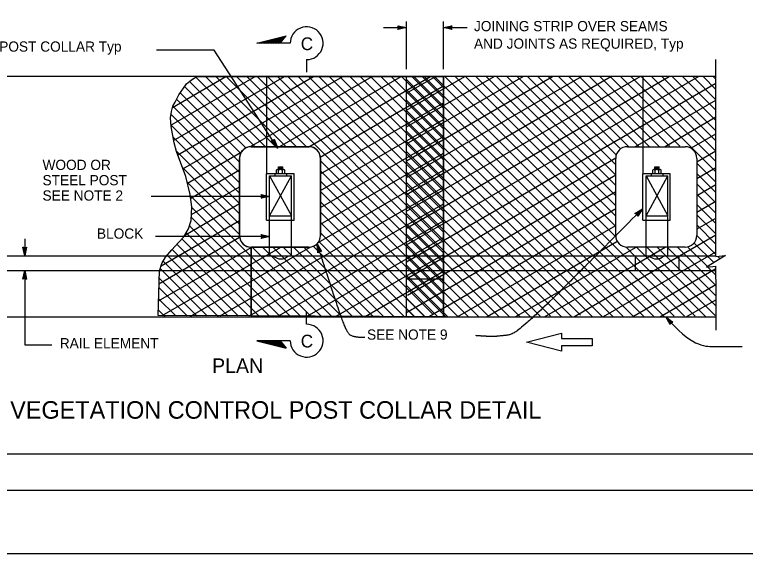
# Model space of a CAD drawing. Extents: x -893 to 867, y -474 to 712.
# Drawn here: x -619 to -119, y -474 to -105 of the extents above; entities that cross this region are included whole.
import ezdxf

# ---------------------------------------------------------------- set-up
doc = ezdxf.new("R2010")
doc.units = 0
for name, color, linetype in [('11 Undefined', 7, 'Continuous'), ('60 Nongeo Data', 7, 'Continuous'), ('border_PLOTTING-ELEMENTS', 7, 'Continuous'), ('border_rw_22x34_Cut_Lines', 7, 'Continuous'), ('border_SHEET', 7, 'Continuous'), ('pp_PRESENTATION', 7, 'Continuous'), ('tcd_RAILING', 7, 'Continuous'), ('tcd_RAILING-anno', 7, 'Continuous')]:
    doc.layers.add(name, color=color, linetype=linetype)

# ---------------------------------------------------------------- blocks, each defined once
blk = doc.blocks.new('AHT')
at = {"layer": '60 Nongeo Data'}
blk.add_lwpolyline([(-5.9055, 1.3189), (0, 0), (-5.9059, -1.3094), (-5.6957, -0.9602), (-1.3693, -0.0035), (-5.6968, 0.9693), (-5.4886, 0.6205), (-2.7193, 0.002), (-5.4858, -0.6114), (-5.2756, -0.2622), (-4.0791, 0.0031), (-5.2799, 0.2713), (-5.1181, 0), (-5.9059, -1.3094), (-5.1181, 0)], close=True, dxfattribs=at)

msp = doc.modelspace()

# ---------------------------------------------------------------- linework, layer by layer
at = {"layer": '11 Undefined'}
for p, q in [((-512.31, -180.68), (-454.61, -147.36)), ((-511.19, -168.48), (-474.63, -147.37)), ((-510.46, -191.16), (-434.59, -147.35)), ((-507.61, -201.06), (-414.58, -147.35)), ((-504.08, -210.57), (-394.56, -147.34)), ((-495.34, -147.81), (-447.8, -195.35)), ((-488.7, -147.38), (-440.72, -195.36)), ((-481.63, -147.38), (-433.64, -195.37)), ((-474.57, -147.37), (-426.57, -195.37)), ((-467.5, -147.37), (-419.49, -195.38)), ((-460.43, -147.37), (-325.65, -282.15)), ((-457.72, -195.35), (-374.55, -147.33)), ((-453.36, -147.36), (-325.65, -275.08)), ((-446.29, -147.36), (-325.65, -268.01)), ((-439.23, -147.36), (-325.65, -260.93)), ((-437.75, -195.36), (-354.53, -147.32)), ((-432.16, -147.35), (-325.65, -253.86)), ((-425.09, -147.35), (-325.65, -246.79)), ((-418.02, -147.35), (-325.65, -239.72)), ((-417.8, -195.39), (-334.51, -147.31)), ((-410.96, -147.34), (-325.65, -232.65)), ((-403.89, -147.34), (-325.65, -225.58)), ((-396.82, -147.34), (-325.65, -218.51)), ((-389.75, -147.33), (-325.65, -211.44)), ((-382.69, -147.33), (-325.65, -204.37)), ((-375.62, -147.33), (-325.65, -197.3)), ((-368.55, -147.32), (-325.65, -190.22)), ((-361.48, -147.32), (-325.65, -183.15)), ((-354.41, -147.32), (-325.65, -176.08)), ((-350.98, -262.73), (-151.05, -147.3)), ((-350.98, -251.19), (-171.05, -147.3)), ((-350.98, -239.64), (-191.05, -147.3)), ((-350.98, -228.09), (-211.05, -147.3)), ((-350.98, -216.54), (-231.05, -147.3)), ((-350.98, -205), (-251.05, -147.3)), ((-350.98, -193.45), (-271.05, -147.3)), ((-350.98, -181.9), (-291.05, -147.3)), ((-350.98, -170.36), (-311.05, -147.3)), ((-350.98, -158.81), (-331.05, -147.3)), ((-350.98, -149.3), (-188.55, -311.74)), ((-347.35, -147.31), (-325.65, -169.01)), ((-345.91, -147.3), (-181.1, -312.12)), ((-340.28, -147.31), (-325.65, -161.94)), ((-338.84, -147.3), (-174.27, -311.87)), ((-333.21, -147.31), (-325.65, -154.87)), ((-331.77, -147.3), (-167.6, -311.47)), ((-326.14, -147.3), (-325.65, -147.8)), ((-324.7, -147.3), (-194.12, -277.88)), ((-317.63, -147.3), (-207.49, -257.44)), ((-310.56, -147.3), (-207.7, -250.16)), ((-303.49, -147.3), (-207.7, -243.09)), ((-296.41, -147.3), (-207.7, -236.02)), ((-289.34, -147.3), (-207.7, -228.95)), ((-282.27, -147.3), (-207.7, -221.88)), ((-275.2, -147.3), (-207.7, -214.8)), ((-268.13, -147.3), (-207.7, -207.73)), ((-261.06, -147.3), (-207.42, -200.94)), ((-253.99, -147.3), (-204.35, -196.94)), ((-246.92, -147.3), (-198.96, -195.26)), ((-239.85, -147.3), (-191.92, -195.23)), ((-232.78, -147.3), (-184.88, -195.19)), ((-225.7, -147.3), (-177.84, -195.16)), ((-218.63, -147.3), (-170.8, -195.13)), ((-211.56, -147.3), (-163.76, -195.1)), ((-204.49, -147.3), (-139.09, -212.71)), ((-197.42, -147.3), (-139.09, -205.64)), ((-190.35, -147.3), (-139.09, -198.56)), ((-183.28, -147.3), (-139.09, -191.49)), ((-176.21, -147.3), (-139.09, -184.42)), ((-169.14, -147.3), (-139.09, -177.35)), ((-162.06, -147.3), (-139.09, -170.28)), ((-154.99, -147.3), (-139.09, -163.21)), ((-147.92, -147.3), (-139.09, -156.13)), ((-140.85, -147.3), (-139.09, -149.06)), ((-503.06, -154.23), (-461.04, -196.26)), ((-499.58, -150.64), (-454.88, -195.35)), ((-410.06, -202.47), (-325.65, -153.74)), ((-350.98, -274.28), (-139.09, -151.94)), ((-505.97, -158.39), (-464.62, -199.74)), ((-350.98, -156.38), (-195.06, -312.29)), ((-508.52, -162.92), (-465.35, -206.09)), ((-350.98, -163.45), (-202.59, -311.83)), ((-194.07, -195.24), (-139.09, -163.49)), ((-510.97, -167.54), (-465.35, -213.16)), ((-409.9, -213.93), (-325.65, -165.28)), ((-512.23, -173.35), (-465.35, -220.23)), ((-350.98, -170.52), (-209.66, -311.84)), ((-173.92, -195.15), (-139.09, -175.04)), ((-409.9, -225.47), (-325.65, -176.83)), ((-350.98, -177.59), (-216.48, -312.09)), ((-512.34, -180.31), (-465.35, -227.3)), ((-350.98, -184.66), (-223.86, -311.78)), ((-510.89, -188.83), (-465.35, -234.37)), ((-409.9, -237.02), (-325.65, -188.38)), ((-155.91, -196.29), (-139.09, -186.58)), ((-350.98, -191.73), (-231.78, -310.93)), ((-508.63, -198.16), (-465.35, -241.44)), ((-501, -220.33), (-464.23, -199.11)), ((-409.9, -248.57), (-325.65, -199.92)), ((-350.98, -198.8), (-237.75, -312.04)), ((-152.24, -205.72), (-139.09, -198.13)), ((-409.9, -204.97), (-325.65, -289.22)), ((-350.98, -285.83), (-207.67, -203.08)), ((-504.54, -209.32), (-465.35, -248.51)), ((-350.98, -205.87), (-244.89, -311.97)), ((-152.24, -206.63), (-139.09, -219.78)), ((-152.18, -217.24), (-139.09, -209.68)), ((-498.73, -230.57), (-465.35, -211.3)), ((-411.52, -261.05), (-325.65, -211.47)), ((-409.9, -212.04), (-325.65, -296.29)), ((-350.98, -212.94), (-252.42, -311.51)), ((-350.36, -297.01), (-207.7, -214.65)), ((-152.2, -213.74), (-139.09, -226.85)), ((-501.13, -219.81), (-465.35, -255.59)), ((-409.9, -219.11), (-325.65, -303.36)), ((-350.98, -220.01), (-259.48, -311.52)), ((-498.19, -241.81), (-465.35, -222.85)), ((-478.49, -311.26), (-325.65, -223.02)), ((-152.16, -220.84), (-139.08, -233.92)), ((-152.12, -228.75), (-139.09, -221.22)), ((-498.92, -229.09), (-457.35, -270.66)), ((-409.9, -226.18), (-324.11, -311.97)), ((-351.4, -309.16), (-207.7, -226.2)), ((-350.98, -227.08), (-266.15, -311.92)), ((-152.13, -227.95), (-139.08, -240.99)), ((-502.88, -256.06), (-465.35, -234.39)), ((-458.61, -311.33), (-325.65, -234.57)), ((-409.9, -233.25), (-333.04, -310.11)), ((-350.98, -234.16), (-273.45, -311.69)), ((-152.09, -235.06), (-139.08, -248.07)), ((-152.06, -240.26), (-139.08, -232.77)), ((-497.98, -237.1), (-457.35, -277.73)), ((-335.29, -311.4), (-207.7, -237.74)), ((-498.28, -243.86), (-430.68, -311.46)), ((-409.9, -240.32), (-338.32, -311.9)), ((-350.98, -241.23), (-280.12, -312.09)), ((-152.05, -242.17), (-139.08, -255.14)), ((-152, -251.78), (-139.08, -244.31)), ((-519.11, -276.98), (-465.35, -245.94)), ((-499.62, -249.6), (-437.26, -311.96)), ((-439.7, -311.96), (-325.65, -246.11)), ((-409.9, -247.39), (-345.43, -311.87)), ((-350.98, -248.3), (-287.41, -311.87)), ((-315.84, -311.72), (-207.7, -249.29)), ((-152.02, -249.27), (-139.08, -262.21)), ((-501.89, -254.39), (-444.89, -311.4)), ((-409.9, -254.46), (-352.53, -311.83)), ((-520.49, -289.32), (-465.24, -257.42)), ((-504.85, -258.51), (-451.4, -311.96)), ((-418.94, -311.52), (-325.65, -257.66)), ((-350.98, -255.37), (-294.86, -311.49)), ((-236.39, -312.04), (-139.08, -255.86)), ((-152.19, -256.17), (-139.08, -269.28)), ((-520.81, -301.06), (-457.35, -264.41)), ((-508.25, -262.18), (-459.1, -311.33)), ((-499.7, -311.96), (-416.89, -264.15)), ((-457.35, -275.96), (-437.02, -264.23)), ((-457.35, -264.41), (-457.02, -264.23)), ((-456.71, -264.23), (-409.37, -311.56)), ((-449.64, -264.23), (-402.27, -311.6)), ((-442.57, -264.23), (-395.16, -311.63)), ((-435.5, -264.23), (-387.76, -311.96)), ((-428.42, -264.23), (-380.69, -311.96)), ((-421.35, -264.23), (-373.85, -311.73)), ((-414.89, -263.61), (-366.74, -311.77)), ((-411.06, -260.38), (-359.64, -311.8)), ((-350.98, -262.44), (-301.4, -312.03)), ((-295.72, -311.65), (-206.85, -260.35)), ((-276.01, -311.82), (-194.11, -264.53)), ((-200.65, -264.28), (-194.11, -270.82)), ((-194.1, -264.53), (-193.7, -264.3)), ((-194.09, -276.07), (-173.78, -264.34)), ((-193.56, -264.3), (-146.18, -311.68)), ((-186.47, -264.32), (-139.67, -311.12)), ((-179.39, -264.33), (-139.19, -304.52)), ((-172.3, -264.35), (-139.34, -297.3)), ((-165.21, -264.36), (-139.26, -290.32)), ((-158.13, -264.38), (-144.93, -277.57)), ((-153.9, -261.54), (-140.59, -274.85)), ((-514.85, -269.73), (-473.29, -311.28)), ((-511.58, -265.92), (-466.2, -311.31)), ((-399.1, -311.61), (-325.65, -269.21)), ((-350.98, -269.51), (-308.84, -311.65)), ((-215.96, -311.8), (-139.08, -267.41)), ((-517.72, -273.93), (-479.68, -311.96)), ((-457.35, -270.66), (-416.47, -311.53)), ((-194.09, -270.84), (-153.4, -311.53)), ((-137.83, -270.53), (-136.24, -272.12)), ((-519.77, -278.95), (-487.48, -311.23)), ((-518.26, -311.13), (-457.35, -275.96)), ((-457.35, -277.73), (-423.58, -311.5)), ((-350.98, -276.58), (-316.07, -311.49)), ((-256.37, -312.03), (-194.12, -276.09)), ((-195.41, -311.47), (-139.08, -278.96)), ((-194.08, -277.92), (-160.54, -311.46)), ((-144.65, -277.85), (-139.09, -283.42)), ((-520.88, -284.91), (-494.58, -311.21)), ((-457.35, -284.8), (-455.71, -286.44)), ((-379.26, -311.71), (-325.65, -280.75)), ((-350.98, -283.65), (-322.77, -311.86)), ((-194.07, -285), (-192.63, -286.45)), ((-177.56, -311.96), (-139.09, -289.75)), ((-520.56, -291.84), (-501.21, -311.19)), ((-350.98, -290.56), (-329.59, -311.96)), ((-520.77, -299.54), (-509.16, -311.16)), ((-350.98, -299.1), (-338.12, -311.96)), ((-159.34, -311.96), (-139.09, -300.27)), ((-520.98, -307.24), (-516.26, -311.96)), ((-350.98, -306.2), (-345.22, -311.96))]:
    msp.add_line(p, q, dxfattribs=at)
msp.add_lwpolyline([(-494.59, -147.38), (-325.65, -147.3), (-325.65, -311.96), (-457.27, -311.34), (-457.35, -264.23), (-417.9, -264.23), (-415.95, -264.08), (-413.82, -263.14), (-412.22, -261.9), (-411.26, -260.73), (-410.5, -259.4), (-410.04, -257.94), (-409.9, -256.23), (-409.9, -203.38), (-410.52, -199.86), (-412.02, -197.89), (-414.39, -196.17), (-416.21, -195.56), (-417.9, -195.38), (-458.53, -195.35), (-461.26, -196.34), (-463.91, -198.58), (-464.86, -200.14), (-465.34, -202.59), (-465.35, -203.38), (-465.35, -256.23), (-465.2, -257.82), (-464.86, -259.03), (-464.38, -260.1), (-463.64, -261.2), (-462.62, -262.32), (-461.45, -263.14), (-460.38, -263.67), (-459.26, -263.97), (-458.87, -264.08), (-458.28, -264.17), (-457.35, -264.23), (-457.27, -311.34), (-521.09, -311.12), (-520.24, -280.38), (-518.56, -275.33), (-516.04, -271.12), (-511.64, -265.98), (-507.21, -261.02), (-503.46, -257.05), (-500.34, -251.77), (-498.38, -245.87), (-497.96, -236.61), (-499.03, -228.19), (-502.11, -215.88), (-508.47, -198.73), (-510.15, -192.84), (-512.25, -181.47), (-512.67, -175.58), (-511.83, -171.37), (-510.99, -167.59), (-509.52, -164.92), (-506.99, -159.86), (-503.8, -155.23), (-501.74, -152.43), (-499.38, -150.47), (-497.53, -149.07)], close=True, dxfattribs=at)
at = {"layer": 'border_PLOTTING-ELEMENTS'}
for points in [[(-893.45, -474.04), (866.55, -474.04), (866.55, 711.96), (-893.45, 711.96)], [(-863.45, 668.96), (836.55, 668.96), (836.55, -431.04), (-863.45, -431.04)]]:
    msp.add_lwpolyline(points, close=True, dxfattribs=at)
at = {"layer": 'border_rw_22x34_Cut_Lines'}
msp.add_lwpolyline([(-863.45, 668.96), (836.55, 668.96), (836.55, -431.04), (-863.45, -431.04)], close=True, dxfattribs=at)
at = {"layer": 'border_SHEET'}
msp.add_line((811.55, -406.04), (-813.45, -406.04), dxfattribs=at)
at = {"layer": 'pp_PRESENTATION'}
for p, q in [((-453.4, -124.49), (-433.5, -119.42)), ((-451.76, -124.49), (-433.93, -119.95)), ((-437.61, -124.49), (-433.5, -119.42)), ((-430.61, -124.49), (-453.4, -124.49)), ((-450.13, -124.49), (-434.36, -120.47)), ((-448.49, -124.49), (-434.78, -121)), ((-446.86, -124.49), (-435.21, -121.52)), ((-445.22, -124.49), (-435.63, -122.05)), ((-443.58, -124.49), (-436.06, -122.58)), ((-441.95, -124.49), (-436.49, -123.1)), ((-440.31, -124.49), (-436.91, -123.63)), ((-438.67, -124.49), (-437.34, -124.15)), ((-430.61, -124.4), (-430.61, -124.4)), ((-419.36, -135.74), (-419.36, -144.3)), ((-419.36, -317.07), (-419.36, -308.52)), ((-268.78, -329.36), (-244.87, -323.22)), ((-244.87, -323.22), (-244.87, -326.86)), ((-430.61, -328.32), (-453.4, -328.32)), ((-453.4, -328.32), (-433.5, -333.4)), ((-451.76, -328.32), (-433.93, -332.87)), ((-450.13, -328.32), (-434.36, -332.35)), ((-448.49, -328.32), (-434.78, -331.82)), ((-446.86, -328.32), (-435.21, -331.29)), ((-445.22, -328.32), (-435.63, -330.77)), ((-443.58, -328.32), (-436.06, -330.24)), ((-441.95, -328.32), (-436.49, -329.72)), ((-440.31, -328.32), (-436.91, -329.19)), ((-438.67, -328.32), (-437.34, -328.67)), ((-437.61, -328.32), (-433.5, -333.4)), ((-430.61, -328.42), (-430.61, -328.42)), ((-244.88, -335.5), (-268.78, -329.36)), ((-244.87, -326.86), (-223.77, -326.86)), ((-223.77, -326.86), (-223.77, -329.36)), ((-223.77, -329.36), (-223.77, -331.86)), ((-223.77, -331.86), (-244.88, -331.86)), ((-244.88, -331.86), (-244.88, -335.5))]:
    msp.add_line(p, q, dxfattribs=at)
for centre, start, end in [((-419.36, -124.49), 269.9995, 180), ((-419.36, -328.32), 180, 90.0005)]:
    msp.add_arc(centre, 11.25, start, end, dxfattribs=at)
at = {"layer": 'tcd_RAILING'}
for p, q in [((-139.09, -263.73), (-139.09, -135.72)), ((-139.09, -147.3), (-743.44, -147.3)), ((-446.82, -147.3), (-446.82, -213.91)), ((-350.98, -311.96), (-350.98, -147.3)), ((-325.65, -311.96), (-325.65, -147.79)), ((-189.17, -147.3), (-189.17, -213.91)), ((-438.72, -209.24), (-435.72, -209.24)), ((-438.72, -211.33), (-438.72, -209.24)), ((-438.72, -209.42), (-435.75, -209.69)), ((-438.71, -209.98), (-435.73, -210.24)), ((-435.72, -211.35), (-435.72, -209.24)), ((-180.94, -209.25), (-177.94, -209.25)), ((-180.94, -211.33), (-180.94, -209.25)), ((-180.93, -209.43), (-178.01, -209.57)), ((-180.86, -210.09), (-177.94, -210.23)), ((-177.94, -211.35), (-177.94, -209.25)), ((-446.82, -245.69), (-446.82, -213.91)), ((-427.96, -213.91), (-446.82, -213.91)), ((-441.22, -213.74), (-433.22, -213.74)), ((-441.22, -213.74), (-441.22, -215.24)), ((-440.17, -211.53), (-440.17, -213.75)), ((-438.71, -210.58), (-435.73, -210.84)), ((-438.53, -213.75), (-438.53, -211.51)), ((-435.91, -213.75), (-435.91, -211.55)), ((-434.27, -213.75), (-434.27, -211.56)), ((-433.22, -213.74), (-433.22, -215.24)), ((-427.96, -245.69), (-427.96, -213.91)), ((-189.17, -245.69), (-189.17, -213.91)), ((-170.31, -213.91), (-189.17, -213.91)), ((-183.44, -213.75), (-175.44, -213.75)), ((-183.44, -213.75), (-183.44, -215.25)), ((-182.41, -211.51), (-182.41, -213.73)), ((-180.93, -210.68), (-178.01, -210.82)), ((-180.77, -213.73), (-180.77, -211.49)), ((-178.14, -213.73), (-178.14, -211.54)), ((-176.5, -213.73), (-176.5, -211.54)), ((-175.44, -213.75), (-175.44, -215.25)), ((-170.31, -245.69), (-170.31, -213.91)), ((-444.72, -215.25), (-429.72, -215.25)), ((-444.72, -270.15), (-444.72, -215.32)), ((-444.72, -242.73), (-429.72, -215.32)), ((-444.72, -215.32), (-429.72, -242.75)), ((-429.72, -270.15), (-429.72, -215.32)), ((-186.94, -215.25), (-171.94, -215.25)), ((-186.94, -270.25), (-186.94, -215.25)), ((-186.94, -242.75), (-171.94, -215.25)), ((-186.94, -215.25), (-171.94, -242.75)), ((-171.94, -270.25), (-171.94, -215.25)), ((-444.72, -242.75), (-429.72, -242.75)), ((-186.94, -242.75), (-171.94, -242.75)), ((-446.82, -245.69), (-427.96, -245.69)), ((-189.17, -245.69), (-170.31, -245.69)), ((-139.09, -270.67), (-139.09, -261.76)), ((-743.41, -270.25), (-139.08, -270.25)), ((-194.44, -270.25), (-194.44, -280.15)), ((-164.44, -270.25), (-164.44, -280.15)), ((-743.41, -280.25), (-139.08, -280.25)), ((-139.09, -286.06), (-139.09, -277.15)), ((-325.65, -286.19), (-350.98, -286.19)), ((-139.09, -286.45), (-139.09, -321.21)), ((-743.37, -311.96), (-138.96, -311.96))]:
    msp.add_line(p, q, dxfattribs=at)
for points in [[(-457.35, -195.38), (-417.9, -195.38)], [(-199.7, -195.38), (-160.25, -195.38)], [(-465.35, -256.23), (-465.35, -203.38)], [(-409.9, -203.38), (-409.9, -256.23)], [(-207.7, -256.23), (-207.7, -203.38)], [(-152.25, -203.38), (-152.25, -256.23)], [(-417.9, -264.23), (-457.35, -264.23)], [(-160.25, -264.23), (-199.7, -264.23)], [(-139.09, -270.67), (-132.61, -269.86), (-145.57, -277.96), (-139.09, -277.15)]]:
    msp.add_lwpolyline(points, dxfattribs=at)
for centre, radius, start, end in [((-457.35, -203.38), 8, 90, 180), ((-417.9, -203.38), 8, 0, 90), ((-199.7, -203.38), 8, 90, 180), ((-160.25, -203.38), 8, 0, 90), ((-439.35, -212.15), 1.02, 36.494, 142.7621), ((-437.23, -213.38), 2.26, 53.6874, 125.3924), ((-435.07, -212.11), 0.992, 34.765, 145.9789), ((-181.59, -212.13), 1.02, 36.494, 142.7621), ((-179.47, -213.36), 2.26, 53.6874, 125.3924), ((-177.31, -212.09), 0.992, 34.765, 145.9789), ((-457.35, -256.23), 8, 180, 270), ((-417.9, -256.23), 8, 270, 0), ((-199.7, -256.23), 8, 180, 270), ((-160.25, -256.23), 8, 270, 0), ((-437, -265.05), 7.22, 226.5443, 313.7754), ((-179.76, -265.06), 7.22, 226.5443, 313.7754)]:
    msp.add_arc(centre, radius, start, end, dxfattribs=at)
at = {"layer": 'tcd_RAILING-anno'}
for p, q in [((-350.99, -142.17), (-351.08, -109.63)), ((-325.66, -142.17), (-325.75, -109.63)), ((-366.67, -113.84), (-351.07, -113.84)), ((-325.74, -113.84), (-309.48, -113.84)), ((-482.8, -129.24), (-522.22, -129.24)), ((-438.99, -196.53), (-482.8, -129.24)), ((-444.67, -229.41), (-525.74, -229.41)), ((-612.47, -258.51), (-612.47, -270.25)), ((-444.67, -256.91), (-522.85, -256.91)), ((-612.47, -280.25), (-612.47, -331.11)), ((-612.47, -331.11), (-593.86, -331.11))]:
    msp.add_line(p, q, dxfattribs=at)
for points in [[(-356.97, -112.52), (-351.07, -113.84), (-356.97, -115.14), (-356.76, -114.8), (-352.44, -113.84), (-356.76, -112.87), (-356.56, -113.21), (-353.79, -113.83), (-356.55, -114.45), (-356.34, -114.1), (-355.15, -113.83), (-356.35, -113.56), (-356.19, -113.84), (-356.97, -115.14), (-356.19, -113.84)], [(-319.83, -115.15), (-325.74, -113.84), (-319.83, -112.53), (-320.04, -112.87), (-324.37, -113.83), (-320.04, -114.8), (-320.25, -114.46), (-323.02, -113.84), (-320.25, -113.22), (-320.46, -113.57), (-321.66, -113.84), (-320.46, -114.11), (-320.62, -113.84), (-319.83, -112.53), (-320.62, -113.84)], [(-441.55, -190.18), (-439.44, -195.85), (-443.76, -191.62), (-443.35, -191.6), (-440.19, -194.71), (-441.73, -190.55), (-441.91, -190.91), (-440.92, -193.57), (-442.94, -191.59), (-442.53, -191.57), (-441.66, -192.43), (-442.09, -191.28), (-442.23, -191.56), (-443.76, -191.62), (-442.23, -191.56)], [(-450.57, -228.1), (-444.67, -229.41), (-450.57, -230.72), (-450.36, -230.37), (-446.03, -229.42), (-450.36, -228.44), (-450.15, -228.79), (-447.38, -229.41), (-450.15, -230.03), (-449.94, -229.68), (-448.74, -229.41), (-449.95, -229.14), (-449.78, -229.41), (-450.57, -230.72), (-449.78, -229.41)], [(-450.57, -255.59), (-444.67, -256.91), (-450.57, -258.22), (-450.36, -257.87), (-446.03, -256.91), (-450.36, -255.94), (-450.15, -256.29), (-447.38, -256.91), (-450.15, -257.52), (-449.94, -257.17), (-448.74, -256.91), (-449.95, -256.64), (-449.78, -256.91), (-450.57, -258.22), (-449.78, -256.91)], [(-611.15, -264.34), (-612.47, -270.25), (-613.78, -264.34), (-613.43, -264.55), (-612.48, -268.88), (-611.5, -264.55), (-611.85, -264.76), (-612.47, -267.53), (-613.08, -264.76), (-612.74, -264.97), (-612.47, -266.17), (-612.2, -264.97), (-612.47, -265.13), (-613.78, -264.34), (-612.47, -265.13)], [(-613.79, -286.15), (-612.47, -280.25), (-611.16, -286.15), (-611.51, -285.94), (-612.47, -281.62), (-613.44, -285.94), (-613.09, -285.74), (-612.47, -282.97), (-611.86, -285.73), (-612.21, -285.52), (-612.48, -284.33), (-612.74, -285.53), (-612.47, -285.37), (-611.16, -286.15), (-612.47, -285.37)]]:
    msp.add_lwpolyline(points, close=True, dxfattribs=at)
for points, degree in [([(-189.44, -237.9), (-248.4, -297.63), (-271.88, -319.1), (-278.89, -324.21), (-285.64, -324.96), (-292.77, -325.71), (-303.53, -324.84)], 2), ([(-412.27, -262.07), (-399.79, -300.87), (-392.5, -321.53), (-388.05, -325.99), (-379.55, -325.99)], 2), ([(-173.34, -311.96), (-156.08, -332.27), (-138.41, -332.27), (-129.4, -332.27), (-121.12, -332.27)], 3)]:
    msp.add_open_spline(points, degree=degree, dxfattribs=at)

# ---------------------------------------------------------------- block references
for p, rotation in [((-189.44, -237.9), 45.36986481310095), ((-412.27, -262.07), 107.82756791322488), ((-173.34, -311.96), 130.36738467441128)]:
    msp.add_blockref('AHT', p, dxfattribs=dict(at, rotation=rotation))

# ---------------------------------------------------------------- texts
at = {"layer": 'pp_PRESENTATION'}
for p in [(-423.4, -129.25), (-423.4, -332.97)]:
    msp.add_text('C', height=8.75, dxfattribs=at).set_placement(p)
at = {"layer": 'tcd_RAILING-anno'}
for s, height, p in [('JOINING STRIP OVER SEAMS', 7, (-304.76, -116.27)), ('POST COLLAR Typ', 7, (-629.9, -130.28)), ('AND JOINTS AS REQUIRED, Typ', 7, (-304.76, -128.27)), ('WOOD OR ', 7, (-600.24, -211.34)), ('STEEL POST', 7, (-600.24, -221.84)), ('SEE NOTE 2', 7, (-600.24, -232.34)), ('BLOCK ', 7, (-562.99, -258.43)), ('SEE NOTE 9', 7, (-378.02, -327.61)), ('RAIL ELEMENT', 7, (-588.44, -333.53)), ('PLAN', 10, (-484.12, -350.46)), ('FIBER VEGETATION CONTROL POST COLLAR DETAIL', 12, (-674.11, -381.75))]:
    msp.add_text(s, height=height, dxfattribs=at).set_placement(p)

doc.saveas('drawing.dxf')
